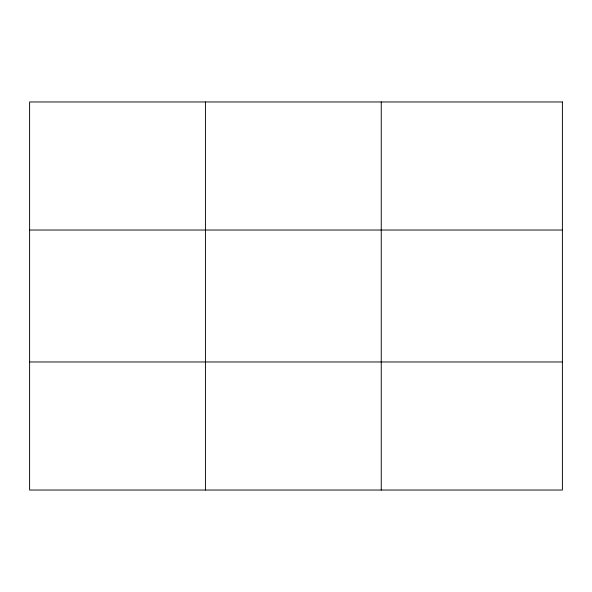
<?xml version="1.0" encoding="UTF-8"?>
<svg xmlns="http://www.w3.org/2000/svg" width="592" height="592" viewBox="0 0 592 592"><rect width="100%" height="100%" fill="white"/><g stroke="black" fill="none" stroke-linecap="round" stroke-linejoin="round"><path stroke-width="0.89" d="M205.424 490.035L205.424 101.965M381.248 490.035L381.248 101.965M29.6 230.029L562.4 230.029M29.6 361.971L562.4 361.971M562.4 101.965L562.4 490.035L29.6 490.035L29.6 101.965L562.4 101.965"/></g></svg>
